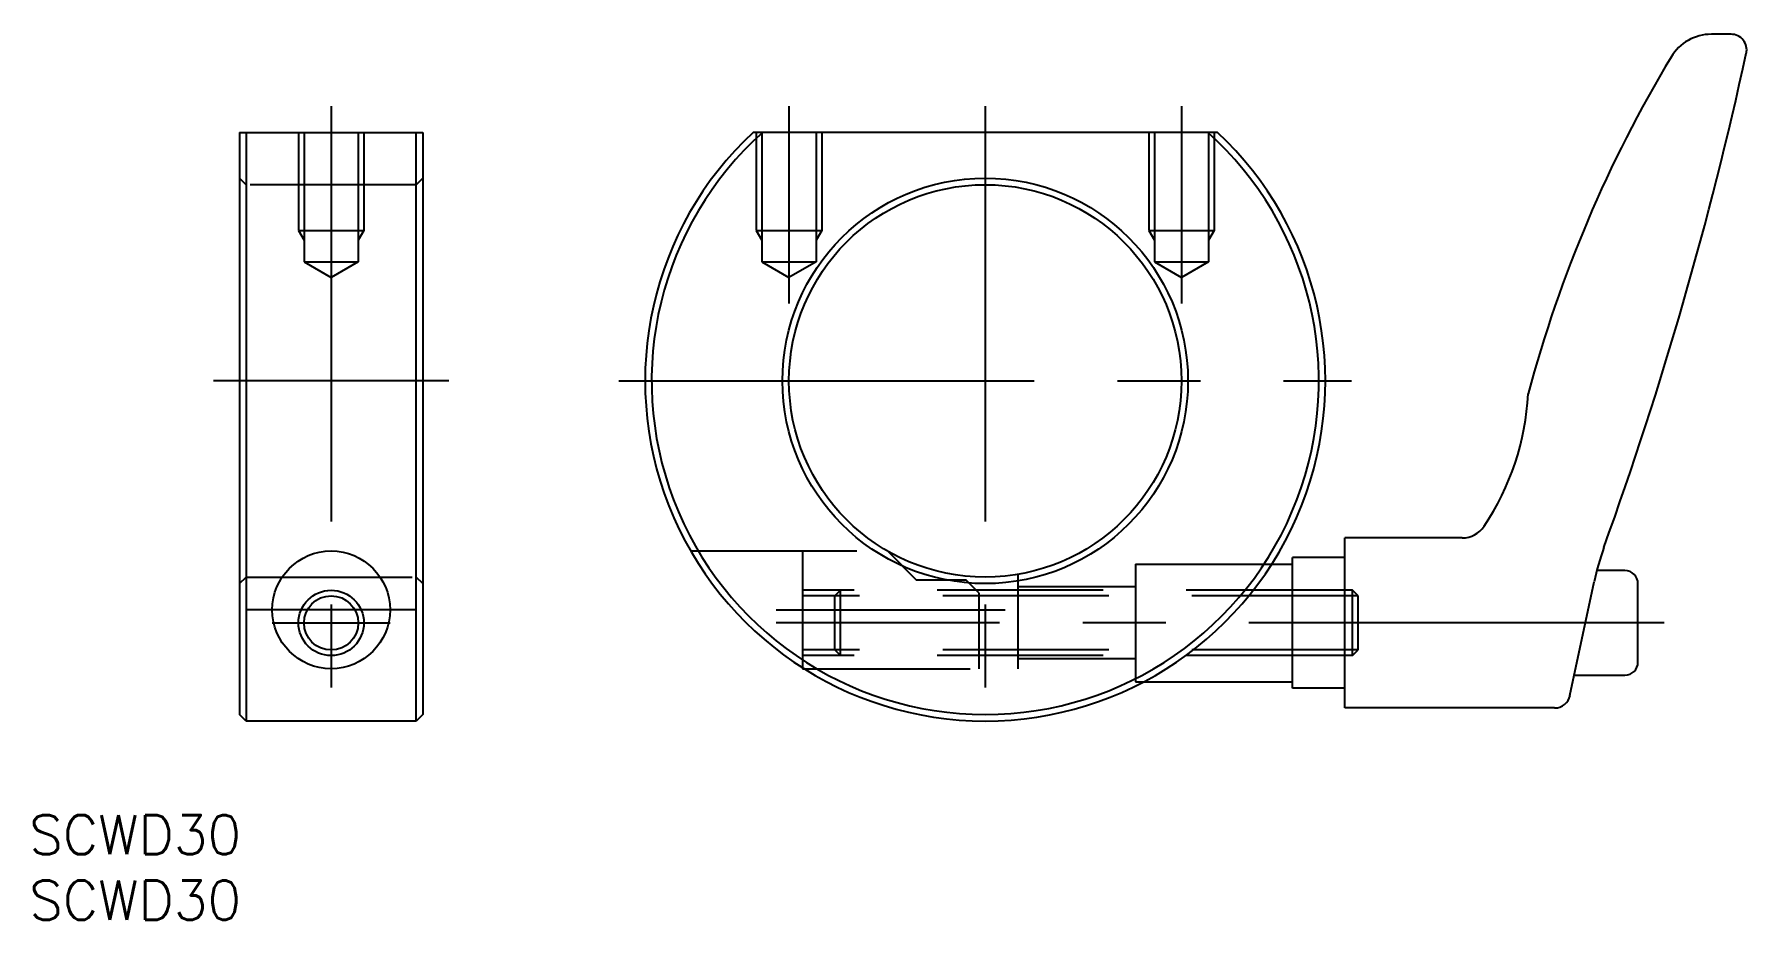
# Model space of a CAD drawing. Extents: x -73 to 58, y -41 to 26.
import ezdxf

# ---------------------------------------------------------------- set-up
doc = ezdxf.new("R2010")
doc.units = 0
doc.linetypes.add('CENTER', pattern=[50.8, 31.75, -6.35, 6.35, -6.35])
doc.linetypes.add('DASHED', pattern=[19.05, 12.7, -6.35])
doc.layers.get('0').update_dxf_attribs({"linetype": 'CONTINUOUS'})
doc.layers.add('CENTER', color=1, linetype='CENTER')
doc.styles.get("Standard").update_dxf_attribs({"font": 'txt.shx', "height": 3, "bigfont": 'bigfont.shx'})

msp = doc.modelspace()

# ---------------------------------------------------------------- linework, layer by layer
at = {"color": 7, "linetype": 'CONTINUOUS'}
for p, q in [((57.01, 26.5), (55.51, 26.5)), ((-57, 19), (-57, -25.5)), ((-57, 19), (-43, 19)), ((-56.5, 19), (-56.5, -26)), ((-43.5, -26), (-43.5, 19)), ((-43, 19), (-43, -25.5)), ((17.75, 19), (-17.75, 19)), ((36.47, -12), (27.5, -12)), ((27.5, -25), (27.5, -12)), ((21.91, -14), (23.5, -14)), ((27.5, -13.5), (23.5, -13.5)), ((23.5, -23.5), (23.5, -13.5)), ((44.7, -24.05), (46.55, -15.36)), ((48.9, -14.5), (46.75, -14.5)), ((49.9, -21.5), (49.9, -15.5)), ((-13.98, -21.92), (-13.98, -22)), ((-13.98, -22), (-13.86, -22)), ((12.12, -23), (23.5, -23)), ((27.5, -23.5), (23.5, -23.5)), ((45.03, -22.5), (48.9, -22.5)), ((-56.5, -26), (-57, -25.5)), ((-43.5, -26), (-56.5, -26)), ((-43, -25.5), (-43.5, -26)), ((43.53, -25), (27.5, -25))]:
    msp.add_line(p, q, dxfattribs=at)
at = {"color": 3, "linetype": 'DASHED'}
for p, q in [((-52.5, 19), (-52.5, 11.5)), ((-52.07, 19), (-52.07, 9.1)), ((-47.93, 19), (-47.93, 9.1)), ((-47.5, 19), (-47.5, 11.5)), ((-17.5, 19), (-17.5, 11.5)), ((-17.07, 19), (-17.07, 9.1)), ((-12.93, 19), (-12.93, 9.1)), ((-12.5, 19), (-12.5, 11.5)), ((12.5, 19), (12.5, 11.5)), ((12.93, 19), (12.93, 9.1)), ((17.07, 19), (17.07, 9.1)), ((17.5, 19), (17.5, 11.5)), ((-56.5, 15), (-57, 15.5)), ((-43.5, 15), (-56.5, 15)), ((-43, 15.5), (-43.5, 15)), ((-52.5, 11.5), (-47.5, 11.5)), ((-52.5, 11.5), (-52.07, 10.75)), ((-47.5, 11.5), (-47.93, 10.75)), ((-17.5, 11.5), (-12.5, 11.5)), ((-17.5, 11.5), (-17.07, 10.75)), ((-12.5, 11.5), (-12.93, 10.75)), ((12.5, 11.5), (17.5, 11.5)), ((12.5, 11.5), (12.93, 10.75)), ((17.5, 11.5), (17.07, 10.75)), ((-52.07, 9.1), (-50, 7.91)), ((-52.07, 9.1), (-47.93, 9.1)), ((-47.93, 9.1), (-50, 7.91)), ((-17.07, 9.1), (-15, 7.91)), ((-17.07, 9.1), (-12.93, 9.1)), ((-12.93, 9.1), (-15, 7.91)), ((12.93, 9.1), (15, 7.91)), ((12.93, 9.1), (17.07, 9.1)), ((17.07, 9.1), (15, 7.91)), ((-22.52, -13), (-7.48, -13)), ((-13.98, -13), (-13.98, -21.92)), ((-7.48, -13), (-5.28, -15.2)), ((11.5, -14), (21.91, -14)), ((11.5, -14), (11.5, -23)), ((-57, -15.5), (-56.5, -15)), ((-56.5, -15), (-43.5, -15)), ((-43, -15.5), (-43.5, -15)), ((-5.28, -15.2), (-1.48, -15.2)), ((-0.48, -16.2), (-1.48, -15.2)), ((2.5, -14.79), (2.5, -22)), ((28.07, -16), (-13.98, -16)), ((28.5, -16.43), (-13.98, -16.43)), ((-11.5, -16.43), (-11.07, -16)), ((-11.5, -20.57), (-11.5, -16.43)), ((-11.07, -21), (-11.07, -16)), ((-0.48, -16.2), (-0.48, -22)), ((11.5, -15.75), (2.5, -15.75)), ((28.5, -16.43), (28.07, -16)), ((28.07, -21), (28.07, -16)), ((28.5, -20.57), (28.5, -16.43)), ((28.5, -20.57), (-13.98, -20.57)), ((-11.07, -21), (-11.5, -20.57)), ((28.07, -21), (28.5, -20.57)), ((28.07, -21), (-13.98, -21)), ((-13.86, -22), (2.5, -22)), ((11.5, -21.25), (2.5, -21.25)), ((11.5, -23), (12.12, -23))]:
    msp.add_line(p, q, dxfattribs=at)
at = {"color": 7, "linetype": 'CONTINUOUS'}
for centre, radius in [((0, 0), 15.5), ((0, 0), 15), ((-50, -17.5), 4.5), ((-50, -18.5), 2.07)]:
    msp.add_circle(centre, radius, dxfattribs=at)
at = {"color": 3, "linetype": 'CONTINUOUS'}
msp.add_circle((-50, -18.5), 2.5, dxfattribs=at)
at = {"color": 7, "linetype": 'CONTINUOUS'}
for centre, radius, start, end in [((55.51, 22.9), 3.6, 90, 148.9708), ((57.01, 25.3), 1.2, 347.6798, 90), ((-234.91, 89.06), 300, 340.1658, 347.6798), ((138.12, -26.79), 100, 148.9708, 165.0534), ((0, 0), 26, 133.0491, 46.9509), ((0, 0), 25.5, 131.8325, 48.1675), ((21.53, 0.04), 20, 326.1142, 357.0316), ((36.47, -10), 2, 270, 326.1142), ((66.11, -19.52), 20, 160.1658, 168), ((48.9, -15.5), 1, 0, 90), ((48.9, -21.5), 1, 270, 0), ((43.53, -23.8), 1.2, 270, 348)]:
    msp.add_arc(centre, radius, start, end, dxfattribs=at)
at = {"layer": 'CENTER', "color": 1, "linetype": 'CENTER'}
for p, q in [((-50, 21), (-50, -28)), ((-15, 21), (-15, 5.91)), ((0, 21), (0, -28)), ((15, 21), (15, 5.91)), ((-41, 0), (-59, 0)), ((-28, 0), (28, 0)), ((-43.5, -17.5), (-56.5, -17.5)), ((-15.98, -17.5), (1.52, -17.5)), ((-54.5, -18.5), (-45.5, -18.5)), ((51.9, -18.5), (-15.98, -18.5))]:
    msp.add_line(p, q, dxfattribs=at)

# ---------------------------------------------------------------- texts
at = {"color": 7, "linetype": 'CONTINUOUS'}
for p in [(-73.08, -36.19), (-73.08, -41.19)]:
    msp.add_text('SCWD30', height=3, dxfattribs=at).set_placement(p)

doc.saveas('drawing.dxf')
